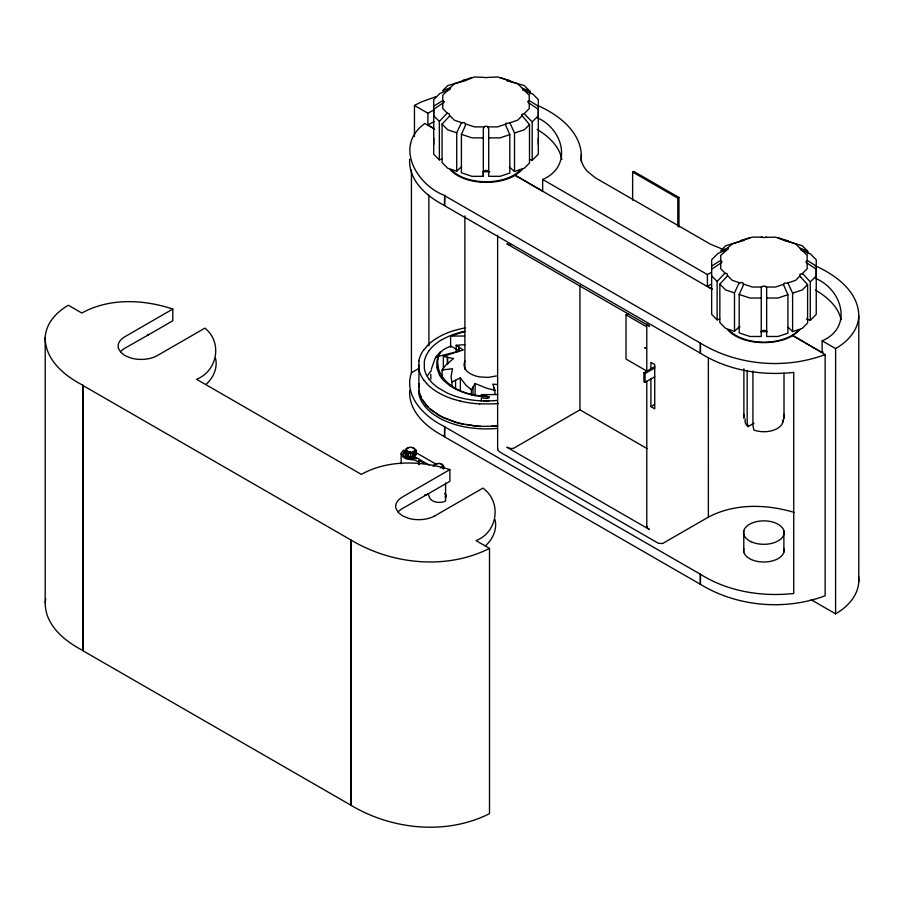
<?xml version="1.0" encoding="UTF-8"?>
<svg xmlns="http://www.w3.org/2000/svg" width="904" height="904" viewBox="0 0 904 904"><rect width="100%" height="100%" fill="white"/><g stroke="black" fill="none" stroke-linecap="round" stroke-linejoin="round"><path stroke-width="1.36" d="M406.992 448.633L405.387 449.616L405.387 455.074L407.003 455.582L406.235 455.932L406.235 452.09L406.992 451.119L411.761 452.328L413.749 451.661L414.902 449.763L415.84 450.294M405.387 454.136L405.387 453.458M405.964 455.661L405.387 450.599L407.478 448.034M414.201 451.288L414.947 452.136L414.947 455.978L413.444 456.814L412.744 451.966L412.981 456.961L410.348 456.882M410.879 457.288L410.642 452.305M411.761 447.378L415.84 449.616L415.84 455.074L414.461 455.469M433.174 466.283L434.575 464.227L439.807 463.424M433.717 144.561L433.717 138.041M441.966 159.002L439.367 159.872L433.717 154.222L433.717 99.598L439.819 93.485L449.22 89.858A3.266 1.887 0 0 0 449.785 89.541L450.147 89.134A2.633 1.514 0 0 0 450.316 88.682L449.616 88.027L442.531 90.773L447.729 85.575L465.39 80.705A2.588 1.492 0 0 0 465.91 80.354L474.43 76.976L484.736 77.439A2.633 1.525 0 0 0 485.482 77.597A3.062 1.774 0 0 0 486.533 77.597A2.633 1.525 0 0 0 487.29 77.439L497.595 76.976L510.602 81.021L500.025 77.484M443.638 469.153L443.638 466.283L442.7 465.752L441.977 467.21L442.757 468.136M443.864 101.621A3.062 1.774 0 0 1 443.864 102.231A2.633 1.525 0 0 1 443.593 102.66L442.791 103.192L442.791 108.616L447.48 113.305L448.644 113.531A2.576 1.492 0 0 1 449.243 113.836L449.503 115.881A3.955 2.825 -48.4 0 1 449.005 116.718L442.067 124.13L442.067 162.573L447.729 168.234L456.723 171.229L460.611 167.5A2.588 1.492 0 0 1 461.548 166.957M443.638 466.283L441.547 464.057M450.61 347.091L450.61 336.039L462.475 332.243A62.568 36.126 0 0 1 464.758 331.723M481.357 401.274L481.369 397.816C493.912 400.099 488.849 394.991 481.369 395.941M456.723 171.229L456.723 132.786L460.927 123.678L463.074 122.537A2.633 1.514 0 0 1 463.854 122.628L464.554 122.842A3.254 1.887 0 0 1 465.108 123.17L465.379 125.633L461.413 134.346L461.413 172.8L472.001 176.325L483.301 176.325L483.357 171.692L484.736 170.619A2.633 1.525 0 0 1 485.482 170.46A3.062 1.774 0 0 1 486.533 170.46A2.633 1.525 0 0 1 487.29 170.619L488.714 171.997M483.301 176.325L483.301 128.797L484.736 126.413A2.633 1.525 0 0 1 485.482 126.255A3.062 1.774 0 0 1 486.533 126.255A2.633 1.525 0 0 1 487.29 126.413L488.714 128.797L488.714 176.325L500.025 176.325L509.811 173.059L509.811 134.617L505.946 125.814A4.565 4.091 40.8 0 1 505.709 124.876L506.116 123.498A2.588 1.492 0 0 1 506.624 123.159L509.833 123.193A3.955 3.503 42.4 0 1 510.444 123.972L514.5 133.046L514.5 171.5L524.297 168.234L529.495 163.036L529.495 124.594L521.71 115.17M528.151 101.621A3.062 1.774 0 0 0 528.151 102.231A2.633 1.525 0 0 0 528.422 102.66L529.236 103.192L529.236 108.616L524.15 113.701L522.806 113.994A3.266 1.887 0 0 0 522.241 114.322L521.868 114.718A2.633 1.514 0 0 0 521.71 115.17M528.151 101.632A2.633 1.525 0 0 1 528.422 101.203L529.236 100.66L529.236 95.236L524.535 90.547L523.382 90.321A2.588 1.492 0 0 1 522.772 90.027L522.512 88.366A3.955 0.791 32.4 0 1 523.054 88.513M538.309 144.561L538.309 138.041M529.642 159.443L532.196 160.324L538.309 154.222L538.309 99.598L532.659 93.937L525.925 91.247M743.89 414.292L743.89 417.964L743.89 368.787M782.661 422.496L784.005 417.964L784.005 414.292M409.67 159.296C408.427 180.766 427.117 196.756 444.666 205.536L444.666 195.479C416.111 184.744 393.85 145.25 424.903 123.509L434.564 129.091M409.67 390.415C408.427 411.885 427.117 427.886 444.655 436.655L444.655 426.598C425.083 417.343 403.274 396.438 411.433 372.776L411.433 170.008M430.801 374.199L430.948 379.183M401.139 463.684L401.173 453.073L403.455 450.215L404.789 450.983L404.789 452.158L402.901 454.316L403.082 456.045M765.225 286.353L766.366 287.031L766.66 288.489L766.66 336.48L777.96 336.48L787.915 333.158L787.915 294.715L783.881 285.528A4.565 4.068 42.2 0 1 783.666 284.602L784.05 283.438A2.576 1.492 0 0 1 784.559 283.088L787.994 283.155L792.605 293.156L792.605 331.598L802.232 328.389L807.6 323.022L807.6 284.579L800.955 277.37M491.765 426.202L497.641 426.055L479.674 426.451L460.407 423.671L443.367 417.772L430.033 409.275L421.546 398.913L418.947 391.398L418.947 361.193M418.631 387.567L418.947 383.737M719.799 318.965L717.132 319.858L717.132 281.415L724.025 274.082A4.565 3.232 -48.7 0 1 724.793 273.46L726.579 273.471A2.588 1.492 0 0 1 727.178 273.765L727.449 275.686A3.944 2.757 -48.8 0 1 726.929 276.522L719.844 284.127L719.844 322.57L725.663 328.389L734.489 331.327L734.489 292.885L738.862 283.404L741.009 282.466A2.633 1.514 0 0 1 741.788 282.568L742.489 282.782A3.266 1.887 0 0 1 743.054 283.099L743.314 285.348L739.178 294.444L739.178 332.887L749.936 336.48L761.236 336.48L761.236 288.489L761.53 287.031L762.671 286.353A2.644 1.525 0 0 1 763.417 286.195A3.074 1.774 0 0 1 764.479 286.195A2.644 1.525 0 0 1 765.202 286.353M581.182 154.629L581.182 161.68M761.236 331.926L762.671 330.548A2.644 1.525 0 0 1 763.417 330.389A3.074 1.774 0 0 1 764.479 330.389A2.644 1.525 0 0 1 765.202 330.548M45.2 337.441C44.997 359.826 64.67 375.928 82.942 385.262L82.942 650.507C64.67 641.185 44.997 625.082 45.2 602.697L45.2 337.441C45.923 323.259 56.59 311.959 68.365 305.258L81.823 313.021C109.395 297.755 143.623 299.314 172.788 309.066L172.788 320.784L148.403 334.864L147.488 334.683M45.2 602.697L45.731 598.753M858.8 316.377C858.077 330.559 847.41 341.87 835.624 348.571L835.59 613.839C847.387 607.149 858.077 595.826 858.8 581.622L858.8 316.377C858.789 291.664 835.748 275.008 815.351 265.81M437.434 359.815L438.768 354.594M437.434 359.871C436.474 378.889 455.65 391.534 472.442 394.562M459.074 351.373L459.074 347.238L463.323 350.006L459.548 351.057L451.051 346.187C439.186 350.029 436.575 356.119 437.818 367.205M579.95 285.551L579.95 409.828L513.641 448.271L510.624 448.553L506.861 447.22L649.445 529.541L647.332 527.846L646.846 526.331M431.298 369.261L435.073 358.447M794.413 512.455C766.558 504.093 734.624 503.189 708.374 517.111L662.609 543.519L658.361 543.27L500.104 452.169L498.047 450.441L497.72 448.825M437.468 359.622L436.745 367.623L439.581 375.329M800.933 248.51A3.944 0.825 33.3 0 0 800.424 248.397L800.718 249.956A2.576 1.492 0 0 0 801.317 250.25L803.102 250.939A4.565 0.927 32.8 0 0 803.859 251.301L810.425 253.934L816.244 259.753L816.244 314.366L810.3 320.321L806.368 318.954M438.903 354.232L440.237 351.995L436.191 356.639M464.961 361.171C462.554 365.431 465.277 370.516 469.074 372.866A21.945 12.667 0 0 0 479.708 376.934L488.228 377.397L496.409 375.94M406.235 455.932L407.704 456.78L408.416 451.943M410.529 452.316L410.348 457.288L409.207 457.288L408.167 456.938L408.551 452.023M445.435 498.307L446.045 496.138L445.028 493.923M749.936 237.639L740.308 240.848L744.229 239.809L743.845 240.283A2.576 1.492 0 0 1 743.325 240.633L725.663 245.73L720.635 250.77L726.94 248.284A4.091 0.825 -32.6 0 1 727.539 248.091L732.308 243.809L740.839 240.972M471.413 395.24L471.413 389.714L475.131 383.522L486.68 388.223L494.985 390.313L494.985 394.449M436.429 356.809L435.66 357.792L436.677 356.425M442.101 376.878L442.101 369.973L445.717 365.171L453.548 358.526L447.469 357.351L447.469 364.255M423.784 350.063L426.62 346.605M442.791 103.192L433.717 109.248L433.717 115.768L439.367 121.43L439.367 159.872M439.367 121.43L446.09 114.277A4.576 3.175 -48.3 0 1 446.87 113.678L447.48 113.305M711.651 269.177L721.528 262.601A2.644 1.525 0 0 0 721.799 262.171A3.074 1.774 0 0 0 721.799 261.561A2.644 1.525 0 0 0 721.528 261.132L719.674 260.996L711.651 266.058M206.214 384.211C213.333 377.827 217.887 367.849 215.536 358.266M485.697 545.564C492.816 539.179 497.369 529.202 495.019 519.63M405.964 451.819L407.003 451.152M447.875 90.163L442.791 95.236L442.791 100.66L443.593 101.191A2.633 1.525 0 0 1 443.864 101.632M450.068 87.959L454.362 83.654L462.498 80.953M521.958 115.938L517.653 120.198L509.528 122.91M529.495 124.594L524.297 129.792L514.5 133.046M532.196 160.324L532.196 121.882L538.309 115.768L538.309 109.248L529.315 103.282M414.947 452.136L413.444 452.972M415.218 455.706L415.84 450.599L414.902 449.977M441.988 467.244L440.723 467.956M443.638 467.255L443.028 467.865L442.18 467.052M728.093 248.024L728.251 248.611A2.633 1.514 0 0 1 728.093 249.063L727.72 249.47A3.266 1.887 0 0 1 727.155 249.798L720.725 255.391L720.725 260.601M810.3 320.321L810.3 281.878L803.272 274.285L800.741 273.923A3.254 1.887 0 0 0 800.176 274.251L799.803 274.658A2.633 1.514 0 0 0 799.644 275.11L799.995 275.946L795.588 280.353L787.802 282.941M802.311 273.618L807.17 268.77L807.17 263.12L806.368 262.601A2.633 1.525 0 0 1 806.097 262.171A3.074 1.774 0 0 1 806.097 261.561A2.633 1.525 0 0 1 806.368 261.143L808.221 260.996L816.244 266.058M807.6 284.579L802.232 289.947L792.605 293.156M810.3 281.878L816.244 275.923L816.244 269.177L807.17 263.12M407.704 456.78L408.495 456.396L408.167 456.938M734.489 331.327L738.557 327.429A2.588 1.492 0 0 1 739.483 326.886L739.958 326.762M461.774 122.707L454.362 120.198L449.672 115.509M406.325 454.396L405.387 454.441M406.325 449.977L406.834 451.017M404.789 450.983C398.494 456.678 412.043 461.176 416.269 457.616L429.208 465.085M414.461 136.481L414.461 105.452L420.925 102.107L435.638 96.784M447.469 357.351L447.604 364.165M433.83 128.334L427.897 124.91L427.897 113.215L433.988 109.949M427.897 124.91L433.988 121.656M712.216 289.065L707.403 286.285L707.403 274.579L711.425 272.375M707.403 286.285L711.425 284.082M433.717 106.118L442.791 100.66M405.387 450.294L406.359 449.785M726.048 250.069L717.923 253.47L711.651 259.753L711.651 314.366L717.132 319.858M445.163 496.861L446.056 495.279L445.084 492.974M411.433 372.776L418.382 368.662M172.788 309.066L124.854 336.74A23.007 13.277 0 0 0 118.413 348.221L120.627 352.164L124.854 355.532L130.684 357.973A23.007 13.277 0 0 0 157.409 355.532L204.869 328.129C222.802 342.277 217.423 371.103 196.563 379.273L361.306 474.385C388.11 459.458 421.298 460.712 449.887 469.594L449.887 481.312L425.976 495.109L425.049 494.94M148.403 334.864L124.854 348.232A23.029 13.3 0 0 0 120.627 351.599M82.727 385.375L350.933 539.993L350.933 805.238L82.727 650.631L82.942 385.262M444.452 195.592L700.498 343.181L700.498 353.238L444.452 205.649L444.666 195.479M632.63 200.247L632.63 172.054L633.783 171.398L678.96 197.479L678.96 227.073M632.63 172.054L677.808 198.145L678.96 197.479M646.36 370.809L626.02 359.069L626.02 314.852L627.941 313.756M444.452 426.711L700.498 574.3L700.498 584.368L444.452 436.779L444.655 426.598M419.117 464.633L419.23 460.362L419.23 464.566M423.626 463.04L419.117 460.43M449.887 469.594L402.427 496.997A23.007 13.277 0 0 0 395.986 508.466L398.201 512.421L402.427 515.788L408.258 518.229A23.007 13.277 0 0 0 434.982 515.788M425.976 495.109L402.427 508.489A23.029 13.3 0 0 0 398.201 511.845M654.688 376.787L645.06 382.347L643.908 381.691L643.908 372.843L654.745 366.595M643.908 372.843L645.06 373.51L654.688 367.951M434.982 515.788L482.905 488.115C502.036 501.844 497.901 532.162 476.046 540.626L489.505 548.4L489.505 813.645C446.361 835.465 391.76 829.748 350.933 805.238M650.891 378.957L650.891 406.597L654.473 404.529M745.246 419.072A18.939 10.938 0 0 0 747.077 425.739L748.116 426.586L754.004 423.196M835.59 348.582L822.143 340.819L822.143 352.526L823.194 351.995M522.467 169.217A40.623 23.447 0 0 1 514.986 175.161L542.649 191.162L542.649 179.455C573.204 166.46 563.373 128.978 537.123 117.701M822.143 340.819C853.421 327.44 842.212 289.427 815.544 278.387M489.505 548.4C446.361 570.221 391.76 564.491 350.933 539.993M471.413 389.714L466.148 385.454L460.362 377.872L451.898 382.076L451.898 386.223M807.724 253.967L807.724 251.222L802.232 245.73L786.887 241.255A2.633 1.514 0 0 1 786.107 241.153L785.406 240.939A3.266 1.887 0 0 1 784.841 240.622L775.53 237.13L765.225 237.368A2.644 1.525 0 0 1 764.479 237.526A3.062 1.774 0 0 1 763.417 237.526A2.644 1.525 0 0 1 762.693 237.368M443.356 370.222L443.356 356.413L459.548 351.057L438.338 356.334M412.665 456.418L413.444 456.814M761.258 237.221L762.671 237.368M700.498 584.368C737.235 606.742 784.932 610.844 825.149 595.77L825.149 354.583L792.571 335.418A40.623 23.447 0 0 0 800.04 329.485M514.941 175.173L711.9 289.201M825.149 354.583C784.932 369.657 737.235 365.555 700.498 343.181M407.003 448.486L406.246 448.746L409.467 447.378M472.001 77.484L462.204 80.75L466.317 79.665M505.72 124.176L497.595 126.876L488.205 126.876M509.811 134.617L500.025 137.883L488.714 137.883M744.161 239.865L752.365 237.13L762.095 237.13M783.644 284.331L775.53 287.031L766.366 287.031M787.915 294.715L777.96 298.026L766.66 298.026M412.981 453.119L410.879 453.446M437.253 463.39L435.265 464.057L434.112 465.752M408.133 447.808L407.749 447.898M529.947 93.982L529.947 91.236L524.297 85.575L508.952 81.315A2.633 1.525 0 0 1 508.172 81.224L507.472 81.01A3.266 1.887 0 0 1 506.907 80.682L506.409 79.981M459.074 347.238L459.209 351.351M442.101 369.973L452.475 368.73L451.039 376.866L451.898 382.076M456.215 350.797L456.215 345.283L465.221 344.684M488.748 401.342L483.832 401.342M483.821 126.876L474.43 126.876L465.628 123.95M483.301 137.883L472.001 137.883L461.413 134.346M761.53 287.031L752.365 287.031L743.574 284.105M761.236 298.026L749.936 298.026L739.178 294.444M450.61 336.039L464.532 336.039M497.663 394.573L481.369 394.619L481.369 396.008L477.798 395.556M480.86 426.202L475.64 426.202L466.362 424.462M409.207 447.401L412.009 447.401M410.348 453.446L408.167 453.096M415.094 454.136L415.84 454.136M415.094 454.441L415.84 454.441M479.674 403.907L492.94 403.907A67.789 39.132 0 0 0 498.206 403.489M765.801 237.13L766.637 237.221M488.928 397.003L478.815 396.11A54.669 31.561 0 0 1 469.097 394.121L466.001 393.217A55.619 32.115 0 0 1 457.345 389.884A55.912 32.273 0 0 1 449.887 385.68L443.875 380.776A55.912 32.273 0 0 1 439.706 375.42M488.928 396.653L486.273 396.381M442.045 464.532L442.802 464.792L439.559 463.39M497.324 384.539L492.793 384.143L494.985 390.313M477.289 395.477L473.086 394.709M463.594 423.942L455.503 422.428L438.372 415.241L430.541 409.015M147.488 334.469L148.403 334.638M425.049 494.725L425.976 494.895M510.624 245.199L506.861 243.854L649.445 326.174L647.038 324.061M443.356 356.413L447.604 357.261M529.236 100.66L538.309 106.118M413.557 447.921L413.151 447.83M441.333 463.933L440.949 463.842M509.359 167.059L514.5 171.5M454.407 399.478L460.407 401.116M414.36 451.062L415.218 451.864M510.206 81.179L517.653 83.654L522.342 88.355M777.96 237.639L788.367 241.119L784.401 240.08M787.734 241.198L795.588 243.809L800.187 248.419M456.723 132.786L447.729 129.792L442.067 124.13M739.415 282.715L732.308 280.353L727.505 275.55M734.489 292.885L725.663 289.947L719.844 284.127M407.704 452.938L406.235 452.09M523.032 88.49L529.947 91.236M800.967 248.543L807.724 251.222M721.29 248.668L710.544 244.249L595.171 177.715L587.397 171.364A54.251 31.324 0 0 1 581.272 159.68C583.238 133.577 559.395 114.966 537.778 105.565M765.225 330.548L766.66 331.926M414.314 455.752L414.947 455.978M524.15 113.701L532.196 121.882M473.041 387.002L473.041 395.285M442.271 464.758L442.7 465.752M415.467 452.339L436.474 464.396M414.461 105.452L427.897 113.215M542.649 179.455L707.403 274.579M792.525 335.429L822.143 352.526M626.02 314.852L646.36 326.604M650.891 406.597L654.733 408.823L654.733 364.594L650.891 362.368L650.891 369.284M579.95 409.828L647.094 448.599M811.193 599.747L835.59 613.839M413.501 457.209L416.269 458.791L416.269 457.616M419.422 462.645L415.953 460.644A5.413 3.13 0 0 0 412.461 459.842L406.71 458.983A11.662 6.735 0 0 1 403.24 457.175L401.139 453.91M788.198 327.316L792.605 331.598M802.232 250.464L807.17 255.391L807.17 260.601M443.638 466.6L442.7 465.978M815.544 290.094C826.844 296.806 838.211 306.377 841.127 319.813M537.123 129.408C548.332 136.165 559.429 146.041 561.847 159.522M700.498 353.238C727.946 370.527 761.812 375.894 793.735 372.425L793.735 593.487C761.812 596.956 727.946 591.589 700.498 574.3M456.215 345.283L459.209 347.204M428.473 407.376L425.931 405.354L422.948 400.054M725.189 273.234L720.725 268.77L720.725 263.12M711.651 275.923L717.132 281.415M413.749 448.034L414.902 449.763M423.784 379.974L426.62 383.443M421.648 397.737L419.388 393.726L419.388 390.325M800.029 276.025L800.345 276.579A4.091 2.904 48.6 0 0 800.955 277.37M748.116 426.586L747.167 422.496L747.167 370.504M418.631 365.024L418.947 368.855M858.585 576.289L858.8 581.622M784.005 373.002L784.005 417.964M783.892 530.75L783.892 552.118M752.93 371.013L752.93 425.818L753.891 429.92L755.348 430.53A19.007 10.972 0 0 0 772.547 430.53A18.939 10.938 0 0 0 782.875 420.213M743.789 530.75L743.789 552.118M708.363 357.995L708.374 517.111M700.295 343.305L700.295 353.362M700.295 574.424L700.295 584.481M677.808 198.145L677.808 226.328M646.789 324.705L646.789 371.318M646.789 381.194L646.789 526.659M645.06 373.51L645.06 382.347M497.629 235.153L497.629 449.175M494.07 387.771L494.081 390.528M475.131 383.522L475.131 395.941M464.882 215.875L464.882 369.487M460.362 377.872L460.362 390.302M455.537 380.268L455.571 388.618M445.57 482.905L445.57 501.053C440.214 503.72 430.134 502.658 428.903 495.776A5.413 3.13 0 0 0 427.513 493.844M428.858 195.174L428.925 345.859M350.729 540.106L350.729 805.362M414.495 455.243A3.921 2.271 0 0 1 410.608 457.865A3.921 2.271 0 0 1 406.732 455.243M411.569 456.678A2.102 1.209 0 0 1 409.659 456.678M409.128 456.452A2.102 1.209 0 0 1 408.744 456.147M414.552 454.949A4.068 2.35 0 0 1 411.026 457.887A4.068 2.35 0 0 1 406.574 455.413M407.749 457.695A4.068 2.35 0 0 1 406.698 456.644M798.921 329.813A39.256 22.656 0 0 1 763.948 342.187A39.256 22.656 0 0 1 728.974 329.813M767.225 331.486A20.961 12.102 0 0 1 760.671 331.486M520.986 169.387A39.256 22.668 0 0 1 486.013 181.76A39.256 22.668 0 0 1 451.039 169.387M489.663 171.602A21.662 12.509 0 0 1 482.883 171.602M526.004 91.327A4.576 1.006 33.5 0 1 525.213 90.965M496.827 428.417A67.676 39.075 0 0 1 418.563 390.505M792.525 335.757A40.601 23.447 0 0 1 727.652 329.813M479.606 403.907A67.789 39.132 0 0 1 460.351 401.116M454.316 399.478A67.789 39.132 0 0 1 426.496 383.409M423.637 379.929A67.789 39.132 0 0 1 418.812 368.809M418.812 361.114A67.789 39.132 0 0 1 423.637 349.984M426.496 346.503A67.789 39.132 0 0 1 454.316 330.446M431.389 370.617A62.466 36.058 0 0 0 428.767 373.804A62.568 36.126 0 0 0 427.332 376.007M497.256 400.416A62.568 36.126 0 0 1 492.42 400.8L480.205 400.8A62.568 36.126 0 0 1 462.475 398.235A62.466 36.058 0 0 1 446.802 392.811L438.169 387.827A62.466 36.058 0 0 1 428.722 378.753M442.271 339.599A62.466 36.058 0 0 1 462.475 331.802A62.568 36.126 0 0 1 464.758 331.282M428.722 351.114A62.466 36.058 0 0 1 442.226 339.441M454.407 330.559A67.879 39.188 0 0 1 465.39 327.858M428.767 378.776A62.568 36.126 0 0 1 424.326 368.549L424.326 361.498A62.568 36.126 0 0 1 428.767 351.17M514.952 175.5A40.601 23.447 0 0 1 450.068 169.545M783.892 548.445A20.306 11.718 0 0 1 763.835 562.005A20.306 11.718 0 0 1 743.789 548.445M645.558 348.243L644.823 347.588L645.558 348.243M751.066 541.699A20.306 11.718 0 0 0 783.892 534.422A20.306 11.718 0 0 0 756.569 521.642A20.306 11.718 0 0 0 751.066 541.699"/></g></svg>
